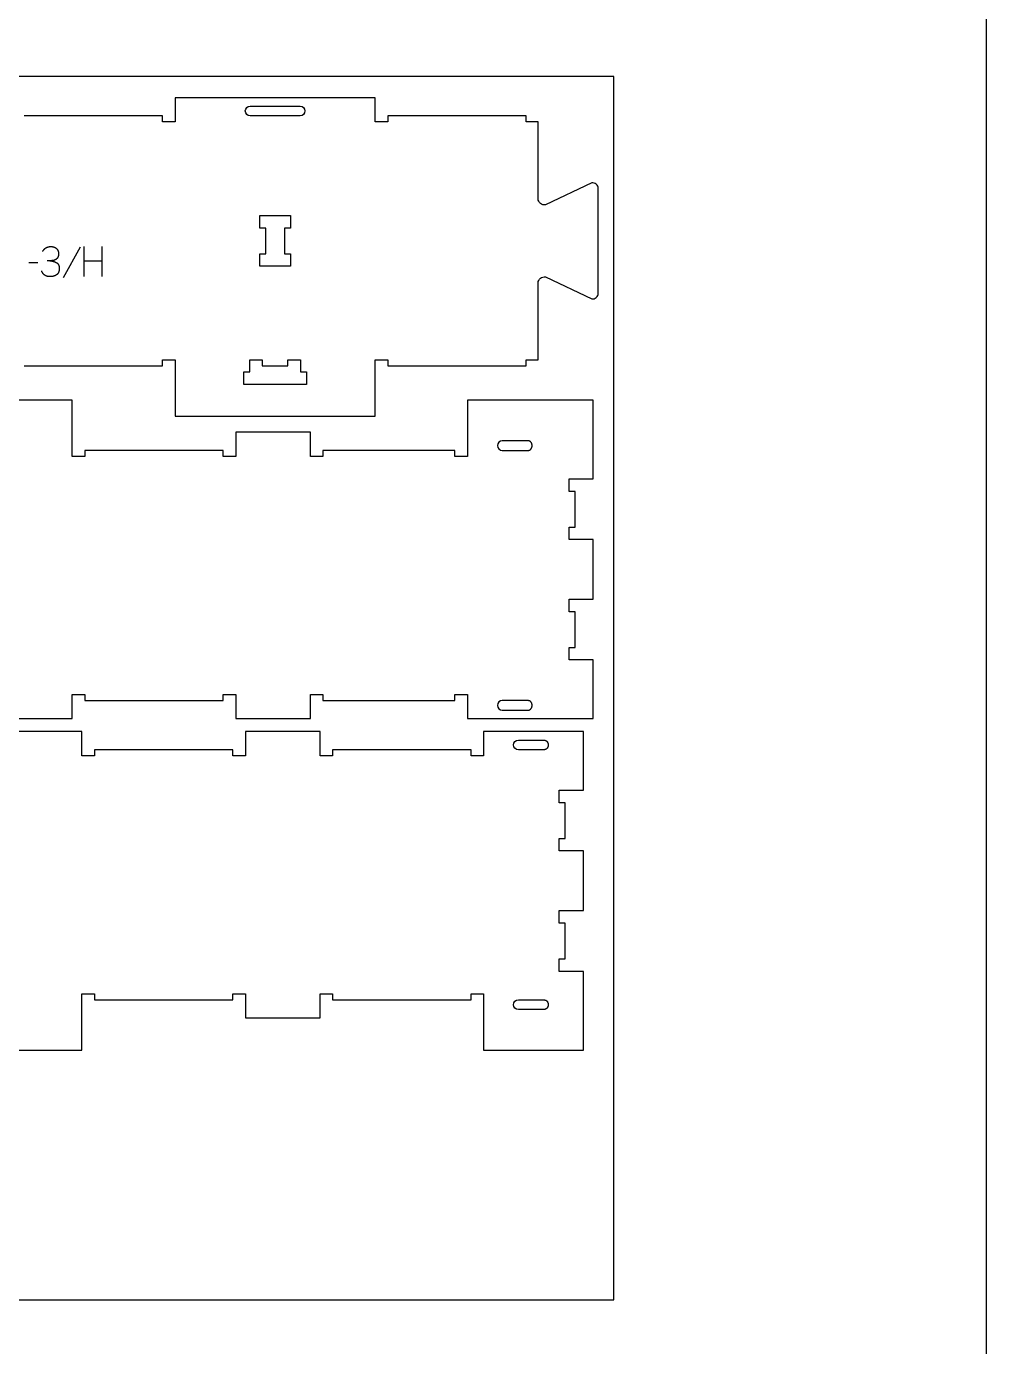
# Model space of a CAD drawing. Extents: x -13885 to -10701, y -27186 to -19593.
# Drawn here: x -11659 to -10701, y -24203 to -22887 of the extents above; entities that cross this region are included whole.
import ezdxf

# ---------------------------------------------------------------- set-up
doc = ezdxf.new("R2010")
doc.units = 0
for name, color, linetype in [('0_SHEET_SPRUCEPLY_2440X122', 1, 'CONTINUOUS'), ('1_ANYTOOL_1MMDEEP_LABELS_S', 2, 'CONTINUOUS'), ('3_ANYTOOL_CUTTHROUGH_INSID', 4, 'CONTINUOUS'), ('4_ANYTOOL_CUTTHROUGH_OUTSI', 5, 'CONTINUOUS'), ('DONOTCUT', 18, 'CONTINUOUS')]:
    doc.layers.add(name, color=color, linetype=linetype)

msp = doc.modelspace()

# ---------------------------------------------------------------- linework, layer by layer
at = {"layer": '0_SHEET_SPRUCEPLY_2440X122'}
msp.add_lwpolyline([(-13513.1, -22936.7), (-13513.1, -24156.7), (-11073.1, -24156.7), (-11073.1, -22936.7)], close=True, dxfattribs=at)
at = {"layer": '1_ANYTOOL_1MMDEEP_LABELS_S'}
for points in [[(-11642.6, -23111.2), (-11642.5, -23110.9), (-11642.3, -23110.6), (-11642.1, -23110.3), (-11641.9, -23110), (-11641.8, -23109.8), (-11641.6, -23109.5), (-11641.4, -23109.3), (-11641.3, -23109.1), (-11641.2, -23109), (-11641.1, -23108.9), (-11641, -23108.8), (-11640.9, -23108.7), (-11640.8, -23108.6), (-11640.6, -23108.5), (-11640.5, -23108.4), (-11640.4, -23108.3), (-11640.3, -23108.2), (-11640.2, -23108.1), (-11640.1, -23108), (-11640, -23107.9), (-11639.8, -23107.8), (-11639.7, -23107.7), (-11639.6, -23107.6), (-11639.5, -23107.6), (-11639.3, -23107.5), (-11639.2, -23107.4), (-11639.1, -23107.3), (-11638.9, -23107.3), (-11638.8, -23107.2), (-11638.7, -23107.1), (-11638.5, -23107.1), (-11638.4, -23107), (-11638.3, -23106.9), (-11638.1, -23106.9), (-11638, -23106.8), (-11637.8, -23106.8), (-11637.7, -23106.7), (-11637.5, -23106.7), (-11637.4, -23106.6), (-11637.1, -23106.6), (-11636.8, -23106.5), (-11636.5, -23106.4), (-11636.1, -23106.4), (-11635.8, -23106.3), (-11635.5, -23106.3), (-11635.1, -23106.3), (-11634.8, -23106.2), (-11634.4, -23106.2), (-11634.2, -23106.2), (-11634, -23106.3), (-11633.8, -23106.3), (-11633.6, -23106.3), (-11633.4, -23106.3), (-11633.2, -23106.3), (-11633, -23106.3), (-11632.8, -23106.4), (-11632.6, -23106.4), (-11632.4, -23106.4), (-11632.3, -23106.5), (-11632.1, -23106.5), (-11631.9, -23106.6), (-11631.7, -23106.6), (-11631.5, -23106.7), (-11631.4, -23106.7), (-11631.2, -23106.8), (-11631, -23106.8), (-11630.9, -23106.9), (-11630.7, -23107), (-11630.5, -23107.1), (-11630.4, -23107.1), (-11630.2, -23107.2), (-11630.1, -23107.3), (-11629.9, -23107.4), (-11629.8, -23107.5), (-11629.6, -23107.6), (-11629.5, -23107.7), (-11629.3, -23107.8), (-11629.2, -23107.9), (-11629.1, -23108), (-11628.9, -23108.1), (-11628.8, -23108.3), (-11628.7, -23108.4), (-11628.5, -23108.5), (-11628.4, -23108.6), (-11628.3, -23108.8), (-11628.2, -23108.9), (-11628.1, -23109), (-11628, -23109.2), (-11627.9, -23109.3), (-11627.8, -23109.5), (-11627.7, -23109.6), (-11627.6, -23109.8), (-11627.6, -23109.9), (-11627.5, -23110.1), (-11627.4, -23110.2), (-11627.3, -23110.4), (-11627.3, -23110.6), (-11627.2, -23110.8), (-11627.2, -23110.9), (-11627.1, -23111.1), (-11627.1, -23111.3), (-11627, -23111.5), (-11627, -23111.7), (-11627, -23111.9), (-11626.9, -23112), (-11626.9, -23112.2), (-11626.9, -23112.4), (-11626.9, -23112.6), (-11626.9, -23112.9), (-11626.9, -23113.1), (-11626.8, -23113.3), (-11626.9, -23113.8), (-11626.9, -23114.2), (-11626.9, -23114.5), (-11626.9, -23114.8), (-11627, -23115.1), (-11627, -23115.2), (-11627, -23115.4), (-11627, -23115.5), (-11627.1, -23115.7), (-11627.1, -23115.8), (-11627.1, -23115.9), (-11627.2, -23116.1), (-11627.2, -23116.2), (-11627.3, -23116.3), (-11627.3, -23116.5), (-11627.3, -23116.6), (-11627.4, -23116.7), (-11627.4, -23116.8), (-11627.5, -23116.9), (-11627.6, -23117), (-11627.6, -23117.1), (-11627.7, -23117.2), (-11627.7, -23117.3), (-11627.8, -23117.4), (-11627.9, -23117.5), (-11627.9, -23117.6), (-11628, -23117.7), (-11628.2, -23117.9), (-11628.3, -23118.1), (-11628.5, -23118.2), (-11628.6, -23118.4), (-11628.7, -23118.5), (-11628.8, -23118.6), (-11628.9, -23118.6), (-11629, -23118.7), (-11629, -23118.8), (-11629.1, -23118.8), (-11629.2, -23118.9), (-11629.3, -23119), (-11629.4, -23119), (-11629.5, -23119.1), (-11629.6, -23119.2), (-11629.7, -23119.2), (-11629.8, -23119.3), (-11629.9, -23119.3), (-11630, -23119.4), (-11630.1, -23119.4), (-11630.2, -23119.5), (-11630.3, -23119.5), (-11630.4, -23119.6), (-11630.5, -23119.6), (-11630.6, -23119.7), (-11630.7, -23119.7), (-11630.9, -23119.8), (-11631.1, -23119.9), (-11631.3, -23119.9), (-11631.5, -23120), (-11631.8, -23120.1), (-11632, -23120.1), (-11632.2, -23120.2), (-11632.4, -23120.2), (-11632.7, -23120.2), (-11632.9, -23120.3), (-11633.1, -23120.3), (-11633.4, -23120.3), (-11633.6, -23120.4), (-11633.8, -23120.4), (-11634.1, -23120.4), (-11634.3, -23120.4), (-11634.6, -23120.4), (-11638.3, -23120.5)], [(-11605.1, -23106.7), (-11622.3, -23137.5)], [(-11601.6, -23106.2), (-11601.6, -23136.2)], [(-11583.3, -23136.2), (-11583.3, -23106.2)], [(-11647.6, -23122.4), (-11656.4, -23122.4)], [(-11635.5, -23120.5), (-11635.1, -23120.5), (-11634.6, -23120.5), (-11634.2, -23120.6), (-11633.8, -23120.6), (-11633.4, -23120.7), (-11632.9, -23120.8), (-11632.5, -23120.9), (-11632.1, -23121), (-11631.7, -23121.1), (-11631.3, -23121.2), (-11630.9, -23121.4), (-11630.5, -23121.5), (-11630.2, -23121.7), (-11629.8, -23121.8), (-11629.4, -23122), (-11629, -23122.2), (-11628.9, -23122.3), (-11628.7, -23122.4), (-11628.6, -23122.5), (-11628.5, -23122.5), (-11628.4, -23122.6), (-11628.3, -23122.6), (-11628.3, -23122.7), (-11628.2, -23122.8), (-11628.1, -23122.8), (-11628, -23122.9), (-11628, -23122.9), (-11627.9, -23123), (-11627.8, -23123.1), (-11627.7, -23123.1), (-11627.7, -23123.2), (-11627.6, -23123.3), (-11627.5, -23123.4), (-11627.5, -23123.4), (-11627.4, -23123.5), (-11627.4, -23123.6), (-11627.3, -23123.7), (-11627.2, -23123.7), (-11627.2, -23123.8), (-11627.1, -23123.9), (-11627.1, -23124), (-11627, -23124), (-11627, -23124.1), (-11626.9, -23124.2), (-11626.9, -23124.3), (-11626.8, -23124.4), (-11626.8, -23124.5), (-11626.7, -23124.6), (-11626.7, -23124.7), (-11626.6, -23124.7), (-11626.6, -23124.8), (-11626.6, -23124.9), (-11626.5, -23125.1), (-11626.4, -23125.3), (-11626.4, -23125.5), (-11626.3, -23125.7), (-11626.3, -23125.9), (-11626.2, -23126.2), (-11626.2, -23126.4), (-11626.1, -23126.6), (-11626.1, -23126.8), (-11626.1, -23127.1), (-11626.1, -23127.3), (-11626.1, -23127.6), (-11626.1, -23127.8), (-11626.1, -23128.1), (-11626.1, -23128.4), (-11626.1, -23128.6), (-11626.1, -23128.9), (-11626.1, -23129.1), (-11626.2, -23129.4), (-11626.2, -23129.6), (-11626.2, -23129.9), (-11626.3, -23130.1), (-11626.3, -23130.4), (-11626.4, -23130.6), (-11626.4, -23130.8), (-11626.5, -23131), (-11626.6, -23131.3), (-11626.6, -23131.5), (-11626.7, -23131.7), (-11626.8, -23131.9), (-11626.9, -23132.1), (-11627, -23132.3), (-11627, -23132.4), (-11627.1, -23132.6), (-11627.3, -23132.8), (-11627.4, -23133), (-11627.5, -23133.1), (-11627.6, -23133.3), (-11627.7, -23133.4), (-11627.8, -23133.6), (-11627.9, -23133.7), (-11628, -23133.7), (-11628, -23133.8), (-11628.1, -23133.9), (-11628.2, -23134), (-11628.3, -23134), (-11628.3, -23134.1), (-11628.4, -23134.1), (-11628.6, -23134.3), (-11628.7, -23134.4), (-11628.9, -23134.5), (-11629, -23134.6), (-11629.2, -23134.7), (-11629.4, -23134.8), (-11629.6, -23134.9), (-11629.7, -23135), (-11629.9, -23135.1), (-11630.1, -23135.2), (-11630.3, -23135.3), (-11630.5, -23135.4), (-11630.7, -23135.5), (-11630.9, -23135.6), (-11631.1, -23135.6), (-11631.3, -23135.7), (-11631.5, -23135.8), (-11631.7, -23135.8), (-11631.9, -23135.9), (-11632.1, -23135.9), (-11632.4, -23136), (-11632.6, -23136), (-11632.8, -23136.1), (-11633.1, -23136.1), (-11633.3, -23136.1), (-11633.8, -23136.2), (-11634.3, -23136.2), (-11634.8, -23136.2), (-11635.3, -23136.2), (-11635.7, -23136.2), (-11636.1, -23136.2), (-11636.5, -23136.2), (-11636.8, -23136.2), (-11637.2, -23136.1), (-11637.3, -23136.1), (-11637.5, -23136), (-11637.7, -23136), (-11637.8, -23136), (-11638, -23135.9), (-11638.2, -23135.9), (-11638.3, -23135.8), (-11638.5, -23135.8), (-11638.7, -23135.7), (-11638.8, -23135.7), (-11639, -23135.6), (-11639.1, -23135.6), (-11639.3, -23135.5), (-11639.4, -23135.4), (-11639.6, -23135.4), (-11639.7, -23135.3), (-11639.8, -23135.2), (-11640, -23135.2), (-11640.1, -23135.1), (-11640.3, -23135), (-11640.4, -23134.9), (-11640.5, -23134.8), (-11640.7, -23134.7), (-11640.8, -23134.6), (-11640.9, -23134.5), (-11641, -23134.4), (-11641.2, -23134.3), (-11641.3, -23134.2), (-11641.4, -23134.1), (-11641.5, -23134), (-11641.6, -23133.9), (-11641.7, -23133.8), (-11641.8, -23133.7), (-11642, -23133.6), (-11642.1, -23133.4), (-11642.2, -23133.3), (-11642.3, -23133.2), (-11642.4, -23133), (-11642.5, -23132.9), (-11642.6, -23132.8), (-11642.7, -23132.6), (-11642.8, -23132.5), (-11642.9, -23132.3), (-11642.9, -23132.2), (-11643.1, -23131.9), (-11643.3, -23131.6), (-11643.4, -23131.2), (-11643.6, -23130.9), (-11643.7, -23130.5)], [(-11583.3, -23120.9), (-11601.6, -23120.9)]]:
    msp.add_lwpolyline(points, dxfattribs=at)
at = {"layer": '3_ANYTOOL_CUTTHROUGH_INSID', "color": 4}
for points in [[(-11435.8, -22966.3), (-11385.8, -22966.3, -1), (-11385.8, -22975.8), (-11435.8, -22975.8, -1)], [(-11184.3, -23300, 1), (-11184.3, -23309.5), (-11158.6, -23309.5), (-11158.5, -23309.5), (-11158.4, -23309.5), (-11158.3, -23309.5), (-11158.2, -23309.5), (-11158.1, -23309.5), (-11158, -23309.5), (-11157.9, -23309.4), (-11157.8, -23309.4), (-11157.7, -23309.4), (-11157.6, -23309.4), (-11157.5, -23309.3), (-11157.4, -23309.3), (-11157.3, -23309.3), (-11157.2, -23309.2), (-11157.1, -23309.2), (-11157, -23309.2), (-11156.9, -23309.1), (-11156.8, -23309.1), (-11156.7, -23309), (-11156.6, -23308.9), (-11156.5, -23308.9), (-11156.5, -23308.8), (-11156.4, -23308.8), (-11156.3, -23308.7), (-11156.2, -23308.6), (-11156.1, -23308.6), (-11156, -23308.5), (-11156, -23308.4), (-11155.9, -23308.3), (-11155.8, -23308.2), (-11155.7, -23308.2), (-11155.7, -23308.1), (-11155.6, -23308), (-11155.5, -23307.9), (-11155.5, -23307.8), (-11155.4, -23307.7), (-11155.3, -23307.6), (-11155.3, -23307.5), (-11155.2, -23307.4), (-11155.2, -23307.3), (-11155.1, -23307.2), (-11155.1, -23307.1), (-11155, -23307), (-11155, -23306.9), (-11154.9, -23306.8), (-11154.9, -23306.7), (-11154.8, -23306.6), (-11154.8, -23306.5), (-11154.8, -23306.4), (-11154.7, -23306.3), (-11154.7, -23306.2), (-11154.7, -23306), (-11154.7, -23305.9), (-11154.6, -23305.8), (-11154.6, -23305.7), (-11154.6, -23305.6), (-11154.6, -23305.5), (-11154.6, -23305.4), (-11154.6, -23305.3), (-11154.6, -23305.2), (-11154.6, -23305.1), (-11154.6, -23305), (-11154.6, -23304.9), (-11154.6, -23304.8), (-11154.6, -23304.6), (-11154.6, -23304.5), (-11154.6, -23304.4), (-11154.6, -23304.3), (-11154.6, -23304.2), (-11154.6, -23304.1), (-11154.6, -23304), (-11154.6, -23303.9), (-11154.6, -23303.8), (-11154.6, -23303.7), (-11154.7, -23303.6), (-11154.7, -23303.5), (-11154.7, -23303.4), (-11154.7, -23303.2), (-11154.8, -23303.1), (-11154.8, -23303), (-11154.8, -23302.9), (-11154.9, -23302.8), (-11154.9, -23302.7), (-11155, -23302.6), (-11155, -23302.5), (-11155.1, -23302.4), (-11155.1, -23302.3), (-11155.2, -23302.2), (-11155.2, -23302.1), (-11155.3, -23302), (-11155.3, -23301.9), (-11155.4, -23301.8), (-11155.5, -23301.7), (-11155.5, -23301.6), (-11155.6, -23301.5), (-11155.7, -23301.4), (-11155.7, -23301.4), (-11155.8, -23301.3), (-11155.9, -23301.2), (-11156, -23301.1), (-11156, -23301), (-11156.1, -23301), (-11156.2, -23300.9), (-11156.3, -23300.8), (-11156.4, -23300.7), (-11156.5, -23300.7), (-11156.5, -23300.6), (-11156.6, -23300.6), (-11156.7, -23300.5), (-11156.8, -23300.5), (-11156.9, -23300.4), (-11157, -23300.4), (-11157.1, -23300.3), (-11157.2, -23300.3), (-11157.3, -23300.2), (-11157.4, -23300.2), (-11157.5, -23300.2), (-11157.6, -23300.1), (-11157.7, -23300.1), (-11157.8, -23300.1), (-11157.9, -23300.1), (-11158, -23300.1), (-11158.1, -23300), (-11158.2, -23300), (-11158.3, -23300), (-11158.4, -23300), (-11158.5, -23300), (-11158.6, -23300)], [(-11184.3, -23568.5), (-11158.6, -23568.5), (-11158.5, -23568.5), (-11158.4, -23568.5), (-11158.3, -23568.5), (-11158.2, -23568.5), (-11158.1, -23568.5), (-11158, -23568.5), (-11157.9, -23568.4), (-11157.8, -23568.4), (-11157.7, -23568.4), (-11157.6, -23568.4), (-11157.5, -23568.3), (-11157.4, -23568.3), (-11157.3, -23568.3), (-11157.2, -23568.2), (-11157.1, -23568.2), (-11157, -23568.2), (-11156.9, -23568.1), (-11156.8, -23568.1), (-11156.7, -23568), (-11156.6, -23567.9), (-11156.5, -23567.9), (-11156.5, -23567.8), (-11156.4, -23567.8), (-11156.3, -23567.7), (-11156.2, -23567.6), (-11156.1, -23567.6), (-11156, -23567.5), (-11156, -23567.4), (-11155.9, -23567.3), (-11155.8, -23567.2), (-11155.7, -23567.2), (-11155.7, -23567.1), (-11155.6, -23567), (-11155.5, -23566.9), (-11155.5, -23566.8), (-11155.4, -23566.7), (-11155.3, -23566.6), (-11155.3, -23566.5), (-11155.2, -23566.4), (-11155.2, -23566.3), (-11155.1, -23566.2), (-11155.1, -23566.1), (-11155, -23566), (-11155, -23565.9), (-11154.9, -23565.8), (-11154.9, -23565.7), (-11154.8, -23565.6), (-11154.8, -23565.5), (-11154.8, -23565.4), (-11154.7, -23565.3), (-11154.7, -23565.2), (-11154.7, -23565), (-11154.7, -23564.9), (-11154.6, -23564.8), (-11154.6, -23564.7), (-11154.6, -23564.6), (-11154.6, -23564.5), (-11154.6, -23564.4), (-11154.6, -23564.3), (-11154.6, -23564.2), (-11154.6, -23564.1), (-11154.6, -23564), (-11154.6, -23563.9), (-11154.6, -23563.8), (-11154.6, -23563.6), (-11154.6, -23563.5), (-11154.6, -23563.4), (-11154.6, -23563.3), (-11154.6, -23563.2), (-11154.6, -23563.1), (-11154.6, -23563), (-11154.6, -23562.9), (-11154.6, -23562.8), (-11154.6, -23562.7), (-11154.7, -23562.6), (-11154.7, -23562.5), (-11154.7, -23562.4), (-11154.7, -23562.2), (-11154.8, -23562.1), (-11154.8, -23562), (-11154.8, -23561.9), (-11154.9, -23561.8), (-11154.9, -23561.7), (-11155, -23561.6), (-11155, -23561.5), (-11155.1, -23561.4), (-11155.1, -23561.3), (-11155.2, -23561.2), (-11155.2, -23561.1), (-11155.3, -23561), (-11155.3, -23560.9), (-11155.4, -23560.8), (-11155.5, -23560.7), (-11155.5, -23560.6), (-11155.6, -23560.5), (-11155.7, -23560.4), (-11155.7, -23560.4), (-11155.8, -23560.3), (-11155.9, -23560.2), (-11156, -23560.1), (-11156, -23560), (-11156.1, -23560), (-11156.2, -23559.9), (-11156.3, -23559.8), (-11156.4, -23559.7), (-11156.5, -23559.7), (-11156.5, -23559.6), (-11156.6, -23559.6), (-11156.7, -23559.5), (-11156.8, -23559.5), (-11156.9, -23559.4), (-11157, -23559.4), (-11157.1, -23559.3), (-11157.2, -23559.3), (-11157.3, -23559.2), (-11157.4, -23559.2), (-11157.5, -23559.2), (-11157.6, -23559.1), (-11157.7, -23559.1), (-11157.8, -23559.1), (-11157.9, -23559.1), (-11158, -23559.1), (-11158.1, -23559), (-11158.2, -23559), (-11158.3, -23559), (-11158.4, -23559), (-11158.5, -23559), (-11158.6, -23559), (-11184.3, -23559, 1)], [(-11168.3, -23598.5), (-11142.6, -23598.5), (-11142.5, -23598.5), (-11142.4, -23598.5), (-11142.3, -23598.5), (-11142.2, -23598.5), (-11142.1, -23598.5), (-11142, -23598.5), (-11141.9, -23598.6), (-11141.8, -23598.6), (-11141.7, -23598.6), (-11141.6, -23598.6), (-11141.5, -23598.7), (-11141.4, -23598.7), (-11141.3, -23598.7), (-11141.2, -23598.8), (-11141.1, -23598.8), (-11141, -23598.8), (-11140.9, -23598.9), (-11140.8, -23598.9), (-11140.7, -23599), (-11140.6, -23599), (-11140.5, -23599.1), (-11140.5, -23599.2), (-11140.4, -23599.2), (-11140.3, -23599.3), (-11140.2, -23599.4), (-11140.1, -23599.4), (-11140, -23599.5), (-11139.9, -23599.6), (-11139.9, -23599.7), (-11139.8, -23599.8), (-11139.7, -23599.8), (-11139.7, -23599.9), (-11139.6, -23600), (-11139.5, -23600.1), (-11139.4, -23600.2), (-11139.4, -23600.3), (-11139.3, -23600.4), (-11139.3, -23600.5), (-11139.2, -23600.6), (-11139.2, -23600.7), (-11139.1, -23600.8), (-11139.1, -23600.9), (-11139, -23601), (-11139, -23601.1), (-11138.9, -23601.2), (-11138.9, -23601.3), (-11138.8, -23601.4), (-11138.8, -23601.5), (-11138.8, -23601.6), (-11138.7, -23601.7), (-11138.7, -23601.8), (-11138.7, -23601.9), (-11138.7, -23602.1), (-11138.6, -23602.2), (-11138.6, -23602.3), (-11138.6, -23602.4), (-11138.6, -23602.5), (-11138.6, -23602.6), (-11138.6, -23602.7), (-11138.6, -23602.8), (-11138.6, -23602.9), (-11138.5, -23603), (-11138.5, -23603.1), (-11138.5, -23603.2), (-11138.5, -23603.3), (-11138.5, -23603.4), (-11138.6, -23603.6), (-11138.6, -23603.7), (-11138.6, -23603.8), (-11138.6, -23603.9), (-11138.6, -23604), (-11138.6, -23604.1), (-11138.6, -23604.2), (-11138.6, -23604.3), (-11138.7, -23604.4), (-11138.7, -23604.5), (-11138.7, -23604.6), (-11138.7, -23604.7), (-11138.8, -23604.8), (-11138.8, -23605), (-11138.8, -23605.1), (-11138.9, -23605.2), (-11138.9, -23605.3), (-11139, -23605.4), (-11139, -23605.5), (-11139.1, -23605.6), (-11139.1, -23605.7), (-11139.2, -23605.8), (-11139.2, -23605.9), (-11139.3, -23606), (-11139.3, -23606.1), (-11139.4, -23606.2), (-11139.4, -23606.3), (-11139.5, -23606.4), (-11139.6, -23606.5), (-11139.7, -23606.5), (-11139.7, -23606.6), (-11139.8, -23606.7), (-11139.9, -23606.8), (-11139.9, -23606.9), (-11140, -23607), (-11140.1, -23607), (-11140.2, -23607.1), (-11140.3, -23607.2), (-11140.4, -23607.2), (-11140.5, -23607.3), (-11140.5, -23607.4), (-11140.6, -23607.4), (-11140.7, -23607.5), (-11140.8, -23607.5), (-11140.9, -23607.6), (-11141, -23607.6), (-11141.1, -23607.7), (-11141.2, -23607.7), (-11141.3, -23607.8), (-11141.4, -23607.8), (-11141.5, -23607.8), (-11141.6, -23607.8), (-11141.7, -23607.9), (-11141.8, -23607.9), (-11141.9, -23607.9), (-11142, -23607.9), (-11142.1, -23608), (-11142.2, -23608), (-11142.3, -23608), (-11142.4, -23608), (-11142.5, -23608), (-11142.6, -23608), (-11168.3, -23608, -1)], [(-11168.3, -23867, -1), (-11168.3, -23857.5), (-11142.6, -23857.5), (-11142.5, -23857.5), (-11142.4, -23857.5), (-11142.3, -23857.5), (-11142.2, -23857.5), (-11142.1, -23857.5), (-11142, -23857.5), (-11141.9, -23857.6), (-11141.8, -23857.6), (-11141.7, -23857.6), (-11141.6, -23857.6), (-11141.5, -23857.7), (-11141.4, -23857.7), (-11141.3, -23857.7), (-11141.2, -23857.8), (-11141.1, -23857.8), (-11141, -23857.8), (-11140.9, -23857.9), (-11140.8, -23857.9), (-11140.7, -23858), (-11140.6, -23858), (-11140.5, -23858.1), (-11140.5, -23858.2), (-11140.4, -23858.2), (-11140.3, -23858.3), (-11140.2, -23858.4), (-11140.1, -23858.4), (-11140, -23858.5), (-11139.9, -23858.6), (-11139.9, -23858.7), (-11139.8, -23858.8), (-11139.7, -23858.8), (-11139.7, -23858.9), (-11139.6, -23859), (-11139.5, -23859.1), (-11139.4, -23859.2), (-11139.4, -23859.3), (-11139.3, -23859.4), (-11139.3, -23859.5), (-11139.2, -23859.6), (-11139.2, -23859.7), (-11139.1, -23859.8), (-11139.1, -23859.9), (-11139, -23860), (-11139, -23860.1), (-11138.9, -23860.2), (-11138.9, -23860.3), (-11138.8, -23860.4), (-11138.8, -23860.5), (-11138.8, -23860.6), (-11138.7, -23860.7), (-11138.7, -23860.8), (-11138.7, -23860.9), (-11138.7, -23861.1), (-11138.6, -23861.2), (-11138.6, -23861.3), (-11138.6, -23861.4), (-11138.6, -23861.5), (-11138.6, -23861.6), (-11138.6, -23861.7), (-11138.6, -23861.8), (-11138.6, -23861.9), (-11138.5, -23862), (-11138.5, -23862.1), (-11138.5, -23862.2), (-11138.5, -23862.3), (-11138.5, -23862.4), (-11138.6, -23862.6), (-11138.6, -23862.7), (-11138.6, -23862.8), (-11138.6, -23862.9), (-11138.6, -23863), (-11138.6, -23863.1), (-11138.6, -23863.2), (-11138.6, -23863.3), (-11138.7, -23863.4), (-11138.7, -23863.5), (-11138.7, -23863.6), (-11138.7, -23863.7), (-11138.8, -23863.8), (-11138.8, -23864), (-11138.8, -23864.1), (-11138.9, -23864.2), (-11138.9, -23864.3), (-11139, -23864.4), (-11139, -23864.5), (-11139.1, -23864.6), (-11139.1, -23864.7), (-11139.2, -23864.8), (-11139.2, -23864.9), (-11139.3, -23865), (-11139.3, -23865.1), (-11139.4, -23865.2), (-11139.4, -23865.3), (-11139.5, -23865.4), (-11139.6, -23865.5), (-11139.7, -23865.5), (-11139.7, -23865.6), (-11139.8, -23865.7), (-11139.9, -23865.8), (-11139.9, -23865.9), (-11140, -23866), (-11140.1, -23866), (-11140.2, -23866.1), (-11140.3, -23866.2), (-11140.4, -23866.2), (-11140.5, -23866.3), (-11140.5, -23866.4), (-11140.6, -23866.4), (-11140.7, -23866.5), (-11140.8, -23866.5), (-11140.9, -23866.6), (-11141, -23866.6), (-11141.1, -23866.7), (-11141.2, -23866.7), (-11141.3, -23866.8), (-11141.4, -23866.8), (-11141.5, -23866.8), (-11141.6, -23866.8), (-11141.7, -23866.9), (-11141.8, -23866.9), (-11141.9, -23866.9), (-11142, -23866.9), (-11142.1, -23867), (-11142.2, -23867), (-11142.3, -23867), (-11142.4, -23867), (-11142.5, -23867), (-11142.6, -23867)]]:
    msp.add_lwpolyline(points, format="xyb", close=True, dxfattribs=at)
for points in [[(-11420.1, -23113.4), (-11420.1, -23087.9), (-11426.1, -23087.9), (-11426.1, -23075.4), (-11395.6, -23075.4), (-11395.6, -23087.9), (-11401.6, -23087.9), (-11401.6, -23113.4), (-11395.6, -23113.4), (-11395.6, -23125.9), (-11426.1, -23125.9), (-11426.1, -23113.4)], [(-11398.1, -23225.3), (-11398.1, -23219.3), (-11385.6, -23219.3), (-11385.6, -23231.3), (-11379.6, -23231.3), (-11379.6, -23243.8), (-11442.1, -23243.8), (-11442.1, -23231.3), (-11436.1, -23231.3), (-11436.1, -23219.3), (-11423.6, -23219.3), (-11423.6, -23225.3)]]:
    msp.add_lwpolyline(points, close=True, dxfattribs=at)
at = {"layer": '4_ANYTOOL_CUTTHROUGH_OUTSI', "color": 5}
msp.add_lwpolyline([(-11661.1, -23225.3), (-11523.1, -23225.3), (-11523.1, -23219.3), (-11510.6, -23219.3), (-11510.6, -23219.6), (-11510.6, -23275.3), (-11311.1, -23275.3), (-11311.1, -23219.6), (-11311.1, -23219.3), (-11298.6, -23219.3), (-11298.6, -23225.3), (-11160.6, -23225.3), (-11160.6, -23219.3), (-11148.6, -23219.3), (-11148.6, -23142.6), (-11148.6, -23142.6, -0.463455), (-11141.3, -23136.5), (-11141.3, -23136.5), (-11141.2, -23136.5), (-11095.2, -23158.4), (-11095.2, -23158.4, 0.461625), (-11088.6, -23152.7), (-11088.6, -23048.4, 0.461625), (-11095.2, -23042.8), (-11141.3, -23064.6), (-11141.3, -23064.6), (-11141.3, -23064.6, -0.463455), (-11148.6, -23058.5), (-11148.6, -22981.8), (-11160.6, -22981.8), (-11160.6, -22975.8), (-11298.6, -22975.8), (-11298.6, -22981.8), (-11311.1, -22981.8), (-11311.1, -22981.6), (-11311.1, -22957.8), (-11510.6, -22957.8), (-11510.6, -22981.8), (-11523.1, -22981.8), (-11523.1, -22975.8), (-11661.1, -22975.8)], format="xyb", dxfattribs=at)
for points in [[(-11812.6, -23577), (-11613.1, -23577), (-11613.1, -23553.3), (-11613.1, -23553), (-11600.6, -23553), (-11600.6, -23559), (-11462.6, -23559), (-11462.6, -23553), (-11450.1, -23553), (-11450.1, -23577), (-11375.6, -23577), (-11375.6, -23553), (-11363.1, -23553), (-11363.1, -23559), (-11262.8, -23559), (-11231.6, -23559), (-11231.6, -23553), (-11219.1, -23553), (-11219.1, -23577), (-11093.8, -23577), (-11093.8, -23577), (-11093.8, -23518.5), (-11117.8, -23518.5), (-11117.8, -23506), (-11111.8, -23506), (-11111.8, -23470.5), (-11117.8, -23470.5), (-11117.8, -23458), (-11093.8, -23458), (-11093.8, -23398.5), (-11117.8, -23398.5), (-11117.8, -23386), (-11111.8, -23386), (-11111.8, -23350.5), (-11117.8, -23350.5), (-11117.8, -23338), (-11093.8, -23338), (-11093.8, -23259.5), (-11219.1, -23259.5), (-11219.1, -23315.5), (-11231.6, -23315.5), (-11231.6, -23309.5), (-11262.8, -23309.5), (-11363.1, -23309.5), (-11363.1, -23315.5), (-11375.6, -23315.5), (-11375.6, -23291.5), (-11450.1, -23291.5), (-11450.1, -23315.5), (-11462.6, -23315.5), (-11462.6, -23309.5), (-11600.6, -23309.5), (-11600.6, -23315.5), (-11613.1, -23315.5), (-11613.1, -23315.3), (-11613.1, -23259.5), (-11812.6, -23259.5)], [(-11803, -23907.5), (-11603.5, -23907.5), (-11603.5, -23851.7), (-11603.5, -23851.5), (-11591, -23851.5), (-11591, -23857.5), (-11453, -23857.5), (-11453, -23851.5), (-11440.5, -23851.5), (-11440.5, -23875.5), (-11366, -23875.5), (-11366, -23851.5), (-11353.5, -23851.5), (-11353.5, -23857.5), (-11215.5, -23857.5), (-11215.5, -23851.5), (-11203, -23851.5), (-11203, -23907.5), (-11103.5, -23907.5), (-11103.5, -23887.7), (-11103.5, -23875.7), (-11103.5, -23829), (-11127.5, -23829), (-11127.5, -23816.5), (-11121.5, -23816.5), (-11121.5, -23781), (-11127.5, -23781), (-11127.5, -23768.5), (-11103.5, -23768.5), (-11103.5, -23709), (-11127.5, -23709), (-11127.5, -23696.5), (-11121.5, -23696.5), (-11121.5, -23661), (-11127.5, -23661), (-11127.5, -23648.5), (-11103.5, -23648.5), (-11103.5, -23590), (-11203, -23590), (-11203, -23613.7), (-11203, -23614), (-11215.5, -23614), (-11215.5, -23608), (-11353.5, -23608), (-11353.5, -23614), (-11366, -23614), (-11366, -23590), (-11440.5, -23590), (-11440.5, -23614), (-11453, -23614), (-11453, -23608), (-11591, -23608), (-11591, -23614), (-11603.5, -23614), (-11603.5, -23590), (-11803, -23590)]]:
    msp.add_lwpolyline(points, dxfattribs=at)
at = {"layer": 'DONOTCUT'}
msp.add_lwpolyline([(-13884.8, -27186.1), (-10701.4, -27186.1), (-10701.4, -19592.7), (-13884.8, -19592.7)], close=True, dxfattribs=at)

doc.saveas('drawing.dxf')
